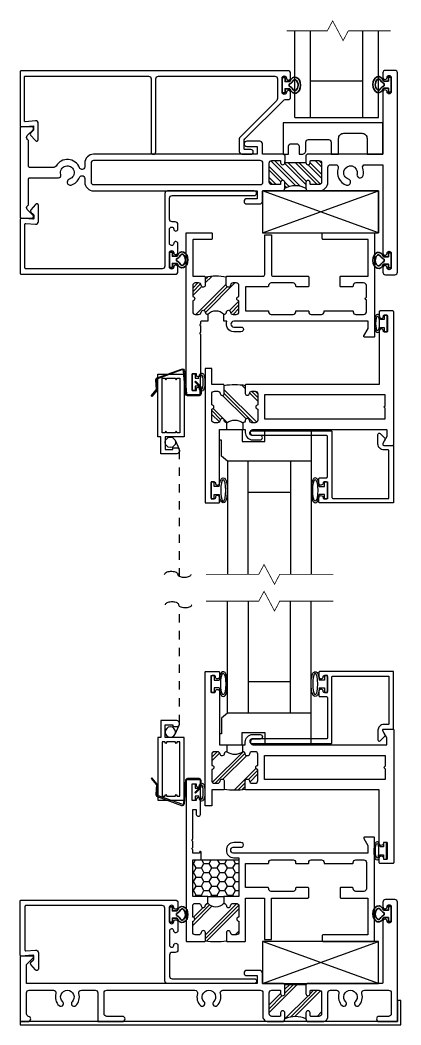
# Model space of a CAD drawing. Extents: x -138 to 168, y -127 to 72.
# Drawn here: x 1.56 to 6.1, y 9.76 to 21.75 of the extents above; entities that cross this region are included whole.
import ezdxf

# ---------------------------------------------------------------- set-up
doc = ezdxf.new("R2010")
doc.units = 0
doc.header["$MEASUREMENT"] = 0
doc.linetypes.add('HIDDEN', pattern=[0.375, 0.25, -0.125])
doc.layers.get('0').update_dxf_attribs({"linetype": 'CONTINUOUS'})
for name, color, linetype in [('DIM', 7, 'CONTINUOUS'), ('FRAME', 1, 'CONTINUOUS'), ('GEOMETRY', 1, 'CONTINUOUS'), ('GLASS', 7, 'CONTINUOUS'), ('GLAZING', 7, 'CONTINUOUS'), ('MISC', 7, 'CONTINUOUS'), ('SCREEN', 5, 'CONTINUOUS'), ('SCREEN_CLIP', 7, 'CONTINUOUS'), ('SETTING_BLOCK', 4, 'CONTINUOUS'), ('TEXT', 7, 'CONTINUOUS'), ('VENT', 5, 'CONTINUOUS')]:
    doc.layers.add(name, color=color, linetype=linetype)
doc.layers.add('PROFILE NUMBER', color=150, linetype='CONTINUOUS', lineweight=35)

# ---------------------------------------------------------------- blocks, each defined once
blk = doc.blocks.new('3806 MULLION')
h = blk.add_hatch()
h.set_pattern_fill('ANSI32', color=256, scale=0.25, style=0)
h.set_pattern_definition([(45, (-1.96831, -4.979215), (-0.0662913, 0.0662913), []), (45, (-1.92411, -4.979215), (-0.0662913, 0.0662913), [])])
h.paths.add_polyline_path([(-1.369, 0.094, -0.414214), (-1.394, 0.118), (-1.394, 0.134, 0.414214), (-1.404, 0.144), (-1.5, 0.144, 0.414214), (-1.531, 0.113), (-1.531, -0.113, 0.414214), (-1.5, -0.143), (-1.404, -0.143, 0.414214), (-1.394, -0.133), (-1.394, -0.118, -0.414214), (-1.369, -0.094, -0.414214), (-1.344, -0.118), (-1.093, -0.118, -0.414214), (-1.068, -0.094, -0.414214), (-1.043, -0.118), (-1.043, -0.133, 0.414214), (-1.033, -0.143), (-0.937, -0.143, 0.414214), (-0.906, -0.113), (-0.906, 0.113, 0.414214), (-0.937, 0.144), (-1.033, 0.144, 0.414214), (-1.043, 0.134), (-1.043, 0.118, -0.414214), (-1.068, 0.094, -0.414214), (-1.093, 0.118), (-1.093, 0.188, -0.275826), (-1.344, 0.188), (-1.344, 0.118, -0.414214)])
for p, q in [((-1.344, -0.118), (-1.093, -0.118)), ((-1.344, -0.203), (-1.344, -0.133))]:
    blk.add_line(p, q)
for points in [[(-1.093, -0.133), (-1.093, -0.118, -0.414214), (-1.068, -0.094, -0.414214), (-1.043, -0.118), (-1.043, -0.133, 0.414214), (-1.033, -0.143), (-0.937, -0.143, 0.414214), (-0.906, -0.113), (-0.906, 0.113, 0.414214), (-0.937, 0.144), (-1.033, 0.144, 0.414214), (-1.043, 0.134), (-1.043, 0.118, -0.414214), (-1.068, 0.094, -0.414214), (-1.093, 0.118), (-1.093, 0.188, -0.414214), (-1.062, 0.219), (-0.937, 0.219, -0.414214), (-0.831, 0.113), (-0.831, -0.062, 0.414214), (-0.8, -0.094), (-0.738, -0.094, 0.517938), (-0.709, -0.052, -0.42659), (-0.608, 0.149, -0.510157), (-0.56, 0.113), (-0.56, 0.112, -0.323599), (-0.586, 0.077, 2.284894), (-0.483, 0.018, -0.323599), (-0.466, 0.058), (-0.465, 0.058, -0.510157), (-0.41, 0.035, -0.142368), (-0.415, -0.052, 0.517938), (-0.386, -0.094), (-0.175, -0.094), (-0.175, 0.91), (-0.175, 0.961, -0.414214), (-0.15, 0.986, -0.399638), (-0.125, 0.962, 0.399638), (-0.1, 0.939), (-0.1, 0.939, 0.414214), (-0.075, 0.964), (-0.075, 1.134, 0.414214), (-0.1, 1.159), (-0.1, 1.159, 0.399638), (-0.125, 1.135, -0.399638), (-0.15, 1.111), (-0.15, 1.111, -0.414214), (-0.175, 1.136), (-0.175, 1.188, -0.414214), (-0.144, 1.219), (-0.031, 1.219, -0.414214), (0, 1.188), (0, 0), (0, -1.188, -0.414214), (-0.031, -1.219), (-0.144, -1.219, -0.414214), (-0.175, -1.188), (-0.175, -1.136, -0.414214), (-0.15, -1.111), (-0.15, -1.111, -0.399638), (-0.125, -1.135, 0.399638), (-0.1, -1.159), (-0.1, -1.159, 0.414214), (-0.075, -1.133), (-0.075, -0.964, 0.414214), (-0.1, -0.938), (-0.1, -0.938, 0.399638), (-0.125, -0.962, -0.399638), (-0.15, -0.986, -0.414214), (-0.175, -0.961), (-0.175, -0.909), (-0.175, -0.219), (-1.078, -0.219), (-1.093, -0.203)], [(-3.625, -0.143, -0.414214), (-3.656, -0.113), (-3.656, 0.113, -0.414214), (-3.625, 0.144), (-1.637, 0.144, -0.414214), (-1.606, 0.113), (-1.606, -0.113, -0.414214), (-1.637, -0.143)]]:
    blk.add_lwpolyline(points, format="xyb", close=True)
blk.add_lwpolyline([(-1.344, -0.203), (-1.359, -0.219), (-1.612, -0.219), (-1.612, -0.344, -0.414214), (-1.643, -0.374), (-1.799, -0.374, -0.414214), (-1.83, -0.344, -0.414214), (-1.799, -0.312), (-1.674, -0.312), (-1.674, -0.219), (-3.625, -0.219, -0.414214), (-3.731, -0.113), (-3.731, -0.068, 0.414214), (-3.762, -0.037), (-3.764, -0.037, 0.308174), (-3.793, -0.057, -0.627979), (-4.073, -0.078, 0.267949), (-4.1, -0.062), (-4.39, -0.062, 0.414214), (-4.4, -0.072), (-4.4, -0.37, -0.237131), (-4.413, -0.395, 0.457629), (-4.416, -0.441), (-4.346, -0.511, -0.668179), (-4.36, -0.546), (-4.49, -0.546, -0.414214), (-4.5, -0.535), (-4.5, 0), (-4.5, 0.536, -0.414214), (-4.49, 0.546), (-4.36, 0.546, -0.668179), (-4.346, 0.511), (-4.416, 0.441, 0.457629), (-4.413, 0.395, -0.237131), (-4.4, 0.37), (-4.4, 0.073, 0.414214), (-4.39, 0.063), (-4.045, 0.063, -0.500407), (-4.016, 0.023, 2.386509), (-3.914, 0.077, -0.326072), (-3.94, 0.113, -0.502305), (-3.892, 0.149, -0.227368), (-3.793, 0.057, 0.308174), (-3.764, 0.038), (-3.762, 0.038, 0.414214), (-3.731, 0.069), (-3.731, 0.113, -0.414214), (-3.625, 0.219), (-1.674, 0.219), (-1.674, 0.313), (-1.799, 0.313, -0.414214), (-1.83, 0.344, -0.414214), (-1.799, 0.375), (-1.643, 0.375, -0.414214), (-1.612, 0.344), (-1.612, 0.228, 0.414214), (-1.602, 0.219), (-1.375, 0.219, -0.414214), (-1.344, 0.188), (-1.344, 0.118, -0.414214), (-1.369, 0.094, -0.414214), (-1.394, 0.118), (-1.394, 0.134, 0.414214), (-1.404, 0.144), (-1.5, 0.144, 0.414214), (-1.531, 0.113), (-1.531, -0.113, 0.414214), (-1.5, -0.143), (-1.404, -0.143, 0.414214), (-1.394, -0.133), (-1.394, -0.118, -0.414214), (-1.369, -0.094, -0.414214), (-1.344, -0.118), (-1.344, -0.133)], format="xyb")
blk.add_arc((-1.219, 0.398), 0.245, 239.1595, 300.8405)
blk = doc.blocks.new('3801 1 INCH GLASS STOP')
blk.add_lwpolyline([(2.741, 0.327, -0.414214), (2.769, 0.299, -0.414214), (2.741, 0.271), (2.669, 0.271, 0.414214), (2.659, 0.261), (2.659, 0.167, 0.198912), (2.668, 0.145), (3.128, -0.315, 0.198912), (3.15, -0.324), (3.183, -0.324, -0.414214), (3.214, -0.355), (3.214, -0.408, -0.414214), (3.189, -0.433, -0.399638), (3.164, -0.41, 0.400364), (3.139, -0.386, 0.414214), (3.114, -0.411), (3.114, -0.581, 0.414214), (3.139, -0.606), (3.139, -0.606, 0.399638), (3.164, -0.582, -0.399638), (3.189, -0.558, -0.414214), (3.214, -0.583), (3.214, -0.637, -0.414214), (3.183, -0.668), (-0.001, -0.668, -0.414214), (-0.011, -0.658), (-0.011, -0.01, -0.440011), (0, 0), (0.149, -0.013), (0.149, 0.04), (0.115, 0.074, -0.395486), (0.114, 0.102), (0.17, 0.165, -0.691708), (0.205, 0.152), (0.205, -0.04, -0.440011), (0.171, -0.071), (0.05, -0.061, 0.440011), (0.039, -0.071), (0.039, -0.593, 0.414214), (0.049, -0.603), (1.52, -0.603, 0.414214), (1.551, -0.572), (1.551, 0.299, -0.414214), (1.579, 0.327, -0.414214), (1.607, 0.299), (1.607, -0.572, 0.414214), (1.638, -0.603), (3.027, -0.603, 0.414214), (3.058, -0.572), (3.058, -0.337, 0.198912), (3.049, -0.315), (2.612, 0.122, -0.198912), (2.603, 0.144), (2.603, 0.296, -0.414214), (2.634, 0.327)], format="xyb", close=True)
blk = doc.blocks.new('*U93')
at = {"layer": 'GEOMETRY'}
blk.add_lwpolyline([(1.607, 19.51), (1.563, 19.51), (1.563, 19.458), (1.528, 19.458), (1.528, 19.658), (1.563, 19.658), (1.563, 19.605), (1.607, 19.605)], dxfattribs=at)
at = {"layer": 'GEOMETRY', "extrusion": (0, 0, -1)}
blk.add_ellipse((1.642, 19.558), major_axis=(0, 0.0875), ratio=0.216465, dxfattribs=at)
at = {"layer": 'GEOMETRY'}
blk.add_open_spline([(1.607, 19.605), (1.609, 19.62), (1.612, 19.632), (1.618, 19.649), (1.621, 19.656), (1.634, 19.663), (1.638, 19.664), (1.642, 19.664), (1.652, 19.664), (1.659, 19.658), (1.666, 19.649), (1.668, 19.644), (1.675, 19.624), (1.678, 19.606), (1.682, 19.545), (1.679, 19.499), (1.666, 19.466), (1.663, 19.46), (1.647, 19.45), (1.635, 19.451), (1.622, 19.46), (1.62, 19.465), (1.612, 19.479), (1.61, 19.491), (1.607, 19.507), (1.607, 19.509), (1.607, 19.51)], degree=3, knots=[5.253202, 5.253202, 5.253202, 5.253202, 5.797173, 5.797173, 6.160155, 6.160155, 6.283185, 6.283185, 6.283185, 6.559914, 6.559914, 6.836642, 6.836642, 7.54361, 7.54361, 8.941834, 8.941834, 9.296554, 9.296554, 9.572552, 9.572552, 9.848549, 9.848549, 10.398843, 10.398843, 10.454782, 10.454782, 10.454782, 10.454782], dxfattribs=at)
blk = doc.blocks.new('05P86-BLOCK-IG')
h = blk.add_hatch()
h.set_pattern_fill('PLAST', angle=45, style=0)
h.paths.add_polyline_path([(0.544, 1.12, -1), (0.544, 1.17), (0.544, 1.302, 0.414214), (0.512, 1.333), (0.474, 1.333, 0.38311), (0.443, 1.305, -0.947716), (0.393, 1.308), (0.393, 1.403, 0.081165), (0.143, 1.403), (0.143, 1.308, -0.947716), (0.094, 1.305, 0.38311), (0.063, 1.333), (0.024, 1.333, 0.414214), (-0.007, 1.302), (-0.007, 1.17, -1), (-0.007, 1.12), (-0.007, 0.988, 0.414214), (0.024, 0.957), (0.063, 0.957, 0.38311), (0.094, 0.985, -0.898027), (0.143, 0.985, 0.38311), (0.174, 0.957, -0.436275), (0.363, 0.957, 0.38311), (0.394, 0.985, -0.898027), (0.443, 0.985, 0.38311), (0.474, 0.957), (0.512, 0.957, 0.414214), (0.544, 0.988)])
for points in [[(0.003, 1.852, 0.414214), (-0.007, 1.842), (-0.007, 1.423, 0.414214), (0.003, 1.413), (0.134, 1.413, -0.414214), (0.143, 1.403), (0.143, 1.308, -0.947716), (0.094, 1.305, 0.38311), (0.063, 1.333), (0.024, 1.333, 0.414214), (-0.007, 1.302), (-0.007, 1.17, -1), (-0.007, 1.12), (-0.007, 0.988, 0.414214), (0.024, 0.957), (0.063, 0.957, 0.38311), (0.094, 0.985, -0.898027), (0.143, 0.985, 0.38311), (0.174, 0.957), (0.174, 0.877), (0.097, 0.877, 0.414214), (0.086, 0.867), (0.086, 0.847, -0.331679), (0.084, 0.843, 0.745356), (0.084, 0.824, -0.331679), (0.086, 0.82), (0.086, 0.747, -0.331679), (0.084, 0.743, 0.745356), (0.084, 0.724, -0.331679), (0.086, 0.72), (0.086, 0.244, -1.19356), (0.037, 0.244), (0.037, 0.25), (-0.014, 0.25), (-0.014, 0.05), (0.037, 0.05), (0.037, 0.074, -0.596863), (0.086, 0.074), (0.086, 0.01, -0.414214), (0.076, 0), (-0.076, 0, -0.414214), (-0.087, 0.01), (-0.087, 1.922, -0.414214), (-0.076, 1.932), (0.215, 1.932, -0.414214), (0.226, 1.922), (0.226, 1.862, -0.414214), (0.215, 1.852)], [(1.377, 1.298, -0.414214), (1.367, 1.288), (1.23, 1.288, -0.414214), (1.221, 1.298), (1.221, 1.302, 0.414214), (1.19, 1.333), (0.93, 1.333, 0.414214), (0.898, 1.302), (0.898, 1.298, -0.414214), (0.889, 1.288), (0.623, 1.288), (0.623, 1.002), (0.889, 1.002, -0.414214), (0.898, 0.992), (0.898, 0.988, 0.414214), (0.93, 0.957), (1.19, 0.957, 0.414214), (1.221, 0.988), (1.221, 0.992, -0.414214), (1.23, 1.002), (1.367, 1.002, -0.414214), (1.377, 0.992), (1.377, 0.988, 0.414214), (1.407, 0.957), (1.529, 0.957, 0.414214), (1.56, 0.988), (1.56, 0.992, -0.414214), (1.569, 1.002), (1.897, 1.002, -0.414214), (1.907, 0.992), (1.907, 0.988, 0.414214), (1.938, 0.957), (2.032, 0.957, 0.414214), (2.064, 0.988), (2.064, 1.132, -1), (2.064, 1.162), (2.064, 1.302, 0.414214), (2.032, 1.333), (1.938, 1.333, 0.414214), (1.907, 1.302), (1.907, 1.298, -0.414214), (1.897, 1.288), (1.76, 1.288, -0.414214), (1.75, 1.298), (1.75, 1.403, -0.414214), (1.76, 1.413), (2.084, 1.413), (2.084, 1.852), (1.549, 1.852, -0.414214), (1.539, 1.862), (1.539, 1.922, -0.414214), (1.549, 1.932), (2.154, 1.932, -0.414214), (2.163, 1.922), (2.163, 0.697, -0.414214), (2.154, 0.687), (2.042, 0.687, -0.57735), (2.034, 0.702), (2.084, 0.788), (2.084, 0.877), (0.483, 0.877, 1), (0.483, 0.806), (0.567, 0.806, -1.178959), (0.567, 0.752), (0.483, 0.752, -0.536675), (0.401, 0.877), (0.363, 0.877), (0.363, 0.957, 0.38311), (0.394, 0.985, -0.898027), (0.443, 0.985, 0.38311), (0.474, 0.957), (0.512, 0.957, 0.414214), (0.544, 0.988), (0.544, 1.12, -1), (0.544, 1.17), (0.544, 1.302, 0.414214), (0.512, 1.333), (0.474, 1.333, 0.38311), (0.443, 1.305, -0.947716), (0.393, 1.308), (0.393, 1.403, -0.414214), (0.404, 1.413), (0.832, 1.413, 0.414214), (0.852, 1.433), (0.852, 1.909), (0.932, 1.909), (0.932, 1.433, 0.414214), (0.952, 1.413), (1.367, 1.413, -0.414214), (1.377, 1.403)]]:
    blk.add_lwpolyline(points, format="xyb", close=True)
at = {"color": 7}
for centre, radius, start, end in [((0.269, 0.638), 0.775, 80.7195, 99.2805), ((0.269, 0.869), 0.129, 42.8591, 137.1409)]:
    blk.add_arc(centre, radius, start, end, dxfattribs=at)
blk = doc.blocks.new('05P72-BLOCK-IG')
h = blk.add_hatch()
h.set_pattern_fill('HONEY', scale=0.5, style=0)
h.paths.add_polyline_path([(0.544, -0.957), (0.083, -0.957), (-0.007, -0.957), (-0.007, -1.396), (0.174, -1.396), (0.363, -1.396), (0.544, -1.396)])
h = blk.add_hatch()
h.set_pattern_fill('PLAST', angle=225, style=0)
h.paths.add_polyline_path([(0.544, -1.689, -1), (0.544, -1.639), (0.544, -1.507, 0.414214), (0.513, -1.476), (0.474, -1.476, 0.38311), (0.443, -1.504, -0.898027), (0.394, -1.504, 0.38311), (0.363, -1.476, -0.436275), (0.174, -1.476, 0.38311), (0.143, -1.504, -0.898027), (0.094, -1.504, 0.38311), (0.063, -1.476), (0.024, -1.476, 0.414214), (-0.007, -1.507), (-0.007, -1.639, -1), (-0.007, -1.689), (-0.007, -1.821, 0.414214), (0.024, -1.852), (0.063, -1.852, 0.38311), (0.094, -1.824, -0.947716), (0.144, -1.827), (0.144, -1.922, 0.08), (0.394, -1.922), (0.394, -1.827, -0.947716), (0.443, -1.824, 0.38311), (0.474, -1.852), (0.513, -1.852, 0.414214), (0.544, -1.821)])
at = {"color": 7}
for p, q in [((0.083, -0.957), (0.544, -0.957)), ((0.174, -1.396), (0.363, -1.396))]:
    blk.add_line(p, q, dxfattribs=at)
for points in [[(0.144, -1.827, 0.947716), (0.094, -1.824, -0.38311), (0.063, -1.852), (0.024, -1.852, -0.414214), (-0.007, -1.821), (-0.007, -1.689, 1), (-0.007, -1.639), (-0.007, -1.507, -0.414214), (0.024, -1.476), (0.063, -1.476, -0.38311), (0.094, -1.504, 0.898027), (0.143, -1.504, -0.38311), (0.174, -1.476), (0.174, -1.396), (-0.007, -1.396), (-0.007, -0.957), (0.083, -0.957, 0.414214), (0.093, -0.947), (0.093, -0.867, 0.414214), (0.083, -0.857), (0.083, -0.857, 0.414214), (0.074, -0.867), (0.074, -0.877), (-0.007, -0.877), (-0.007, -0.838, 0.317837), (-0.01, -0.833, -0.707107), (-0.01, -0.814, 0.317837), (-0.007, -0.81), (-0.007, -0.738, 0.317837), (-0.01, -0.733, -0.707107), (-0.01, -0.714, 0.317837), (-0.007, -0.71), (-0.007, -0.357), (0.036, -0.357), (0.036, -0.416, 0.850302), (0.086, -0.416), (0.086, -0.244, 1.19356), (0.036, -0.244), (0.036, -0.25), (-0.013, -0.25), (-0.013, -0.05), (0.036, -0.05), (0.036, -0.074, 0.596863), (0.086, -0.074), (0.086, -0.01, 0.414214), (0.077, 0), (-0.077, 0, 0.414214), (-0.087, -0.01), (-0.087, -1.922, 0.414214), (-0.077, -1.932), (0.134, -1.932, 0.414214), (0.144, -1.922)], [(1.377, -0.992), (1.377, -0.988, -0.414214), (1.407, -0.957), (1.528, -0.957, -0.414214), (1.559, -0.988), (1.559, -0.992, 0.414214), (1.569, -1.002), (1.897, -1.002, 0.414214), (1.907, -0.992), (1.907, -0.988, -0.414214), (1.937, -0.957), (2.033, -0.957, -0.414214), (2.064, -0.988), (2.064, -1.302, -0.414214), (2.033, -1.333), (1.937, -1.333, -0.414214), (1.907, -1.302), (1.907, -1.298, 0.414214), (1.897, -1.288), (1.76, -1.288, 0.414214), (1.75, -1.298), (1.75, -1.403, 0.414214), (1.76, -1.413), (2.083, -1.413), (2.083, -1.852), (1.548, -1.852, 0.414214), (1.538, -1.862), (1.538, -1.922, 0.414214), (1.548, -1.932), (2.154, -1.932, 0.414214), (2.163, -1.922), (2.163, -0.697, 0.414214), (2.154, -0.687), (2.042, -0.687, 0.57735), (2.034, -0.702), (2.083, -0.788), (2.083, -0.877), (0.476, -0.877, -0.806722), (0.476, -0.806), (0.567, -0.806, 1.178959), (0.567, -0.752), (0.484, -0.752, 1), (0.484, -0.932), (0.544, -0.932), (0.544, -1.396), (0.363, -1.396), (0.363, -1.476, -0.38311), (0.394, -1.504, 0.898027), (0.443, -1.504, -0.38311), (0.474, -1.476), (0.513, -1.476, -0.414214), (0.544, -1.507), (0.544, -1.639, 1), (0.544, -1.689), (0.544, -1.821, -0.414214), (0.513, -1.852), (0.474, -1.852, -0.38311), (0.443, -1.824, 0.947716), (0.394, -1.827), (0.394, -1.922, 0.414214), (0.404, -1.932), (0.614, -1.932, 0.414214), (0.624, -1.922), (0.624, -1.413), (0.851, -1.413), (0.851, -1.909), (0.931, -1.909), (0.931, -1.413), (1.367, -1.413, 0.414214), (1.377, -1.403), (1.377, -1.298, 0.414214), (1.367, -1.288), (1.23, -1.288, 0.414214), (1.22, -1.298), (1.22, -1.302, -0.414214), (1.19, -1.333), (0.929, -1.333, -0.414214), (0.899, -1.302), (0.899, -1.298, 0.414214), (0.889, -1.288), (0.624, -1.288), (0.624, -1.002), (0.889, -1.002, 0.414214), (0.899, -0.992), (0.899, -0.988, -0.414214), (0.929, -0.957), (1.19, -0.957, -0.414214), (1.22, -0.988), (1.22, -0.992, 0.414214), (1.23, -1.002), (1.367, -1.002, 0.414214)]]:
    blk.add_lwpolyline(points, format="xyb", close=True)
for centre, radius, start, end in [((0.269, -1.388), 0.129, 222.8591, 317.1409), ((0.269, -1.146), 0.786, 260.8522, 279.1478)]:
    blk.add_arc(centre, radius, start, end, dxfattribs=at)
blk = doc.blocks.new('05P11-Z-BAR')
h = blk.add_hatch()
h.set_pattern_fill('PLAST', angle=45, style=0)
h.set_pattern_definition([(45, (-0.3846, -1e-07), (-0.176777, 0.176777), []), (45, (-0.4067, 0.0221), (-0.176777, 0.176777), []), (45, (-0.4288, 0.0442), (-0.176777, 0.176777), [])])
h.paths.add_polyline_path([(0.006, 1.12, -0.414214), (-0.018, 1.145, -0.414214), (0.006, 1.17), (0.006, 1.302, 0.414214), (-0.025, 1.333), (-0.063, 1.333, 0.38311), (-0.094, 1.305, -0.947716), (-0.143, 1.308), (-0.143, 1.403, 0.087329), (-0.394, 1.403), (-0.394, 1.308, -1), (-0.443, 1.308, 0.352985), (-0.473, 1.333), (-0.512, 1.333, 0.414214), (-0.544, 1.302), (-0.544, 1.17, -0.414214), (-0.518, 1.145, -0.414214), (-0.544, 1.12), (-0.544, 0.988, 0.414214), (-0.512, 0.957), (-0.474, 0.957, 0.38311), (-0.443, 0.985, -0.898027), (-0.394, 0.985, 0.38311), (-0.363, 0.957, -0.325577), (-0.174, 0.957, 0.363634), (-0.143, 0.982, -0.947716), (-0.094, 0.985, 0.38311), (-0.063, 0.957), (-0.025, 0.957, 0.414214), (0.006, 0.988)])
blk.add_line((-0.087, 0.877), (-0.087, 0.877))
for points in [[(-2.164, 2.28, -0.414214), (-2.154, 2.29), (-2.001, 2.29, -0.414214), (-1.991, 2.28), (-1.991, 2.226, -1), (-2.041, 2.226), (-2.041, 2.23, 0.414214), (-2.051, 2.24), (-2.081, 2.24, 0.414214), (-2.091, 2.23), (-2.091, 2.05, 0.414214), (-2.081, 2.04), (-2.051, 2.04, 0.414214), (-2.041, 2.05), (-2.041, 2.051, -1), (-1.991, 2.051), (-1.991, 1.413), (-0.403, 1.413, -0.414214), (-0.394, 1.403), (-0.394, 1.306, -0.888834), (-0.443, 1.306, 0.377258), (-0.474, 1.333), (-0.512, 1.333, 0.414214), (-0.544, 1.302), (-0.544, 1.17, -1), (-0.544, 1.12), (-0.544, 0.988, 0.414214), (-0.512, 0.957), (-0.474, 0.957, 0.383109), (-0.443, 0.985, -0.898027), (-0.394, 0.985, 0.38311), (-0.363, 0.957), (-0.363, 0.877), (-0.394, 0.877), (-0.394, 0.842, -0.414214), (-0.483, 0.752), (-0.571, 0.752, -1), (-0.571, 0.806), (-0.486, 0.806, 0.859155), (-0.486, 0.877), (-2.074, 0.877, 0.414214), (-2.084, 0.867), (-2.084, 0.797, 0.131652), (-2.082, 0.792), (-2.035, 0.709, -0.577353), (-2.048, 0.687), (-2.154, 0.687, -0.414214), (-2.164, 0.697), (-2.164, 2.28)], [(-0.025, 0.957, 0.414214), (0.006, 0.988), (0.006, 1.12, -1), (0.006, 1.17), (0.006, 1.302, 0.414214), (-0.025, 1.333), (-0.063, 1.333, 0.38311), (-0.094, 1.305, -0.947716), (-0.143, 1.308), (-0.143, 1.403, -0.414214), (-0.133, 1.413), (0.006, 1.413), (0.006, 1.603), (0.086, 1.603), (0.086, 0.01, -0.414214), (0.077, 0), (-0.077, 0, -0.414214), (-0.087, 0.01), (-0.087, 0.064, -1), (-0.037, 0.064), (-0.037, 0.06, 0.414214), (-0.027, 0.05), (0.003, 0.05, 0.414214), (0.014, 0.06), (0.014, 0.24, 0.414214), (0.003, 0.25), (-0.027, 0.25, 0.414214), (-0.037, 0.24), (-0.037, 0.239, -1), (-0.087, 0.239), (-0.087, 0.877), (-0.174, 0.877), (-0.174, 0.957, 0.363634), (-0.143, 0.982, -0.947716), (-0.094, 0.985, 0.38311), (-0.063, 0.957), (-0.025, 0.957)]]:
    blk.add_lwpolyline(points, format="xyb")
blk.add_lwpolyline([(-2.063, 1.16), (-2.063, 1.288), (-0.623, 1.288), (-0.623, 1.002), (-2.063, 1.002), (-2.063, 1.129), (-2.048, 1.145)], close=True)
at = {"color": 7}
for centre, radius, start, end in [((-0.269, 0.638), 0.775, 80.7195, 99.2805), ((-0.269, 0.828), 0.16, 53.9319, 126.0681)]:
    blk.add_arc(centre, radius, start, end, dxfattribs=at)
blk = doc.blocks.new('*U92')
at = {"layer": 'GEOMETRY'}
blk.add_lwpolyline([(1.45, 19.51), (1.493, 19.51), (1.493, 19.458), (1.528, 19.458), (1.528, 19.658), (1.493, 19.658), (1.493, 19.605), (1.45, 19.605)], dxfattribs=at)
blk.add_ellipse((1.415, 19.558), major_axis=(0, 0.0875), ratio=0.216465, dxfattribs=at)
blk.add_open_spline([(1.45, 19.605), (1.448, 19.62), (1.445, 19.632), (1.438, 19.649), (1.436, 19.656), (1.423, 19.663), (1.419, 19.664), (1.415, 19.664), (1.405, 19.664), (1.398, 19.658), (1.391, 19.649), (1.389, 19.644), (1.382, 19.624), (1.379, 19.606), (1.375, 19.545), (1.377, 19.499), (1.391, 19.466), (1.393, 19.46), (1.409, 19.45), (1.422, 19.451), (1.435, 19.46), (1.437, 19.465), (1.444, 19.479), (1.447, 19.491), (1.449, 19.507), (1.45, 19.509), (1.45, 19.51)], degree=3, knots=[5.253202, 5.253202, 5.253202, 5.253202, 5.797173, 5.797173, 6.160155, 6.160155, 6.283185, 6.283185, 6.283185, 6.559914, 6.559914, 6.836642, 6.836642, 7.54361, 7.54361, 8.941834, 8.941834, 9.296554, 9.296554, 9.572552, 9.572552, 9.848549, 9.848549, 10.398843, 10.398843, 10.454782, 10.454782, 10.454782, 10.454782], dxfattribs=at)
blk = doc.blocks.new('05P09-1in_GLASS_STOP')
for p, q in [((-1.338, 0.25), (-1.373, 0.25)), ((-1.373, 0.25), (-1.373, 0.05)), ((-1.338, 0.197), (-1.338, 0.25)), ((-0.022, 0.197), (-0.022, 0.25)), ((-0.022, 0.25), (0.013, 0.25)), ((0.013, 0.25), (0.013, 0.05)), ((-1.276, 0.197), (-1.338, 0.197)), ((-0.084, 0.197), (-0.022, 0.197)), ((-1.373, 0.05), (-1.338, 0.05)), ((-1.338, 0.05), (-1.338, 0.102)), ((-1.338, 0.102), (-1.276, 0.102)), ((-0.022, 0.102), (-0.084, 0.102)), ((-0.022, 0.05), (-0.022, 0.102)), ((0.013, 0.05), (-0.022, 0.05))]:
    blk.add_line(p, q)
blk.add_lwpolyline([(-2.035, 0.709, -0.57735), (-2.047, 0.687), (-2.153, 0.687, 0.414214), (-2.163, 0.677), (-2.163, 0), (-1.283, 0, 0.414214), (-1.273, 0.01), (-1.273, 0.062, 0.414214), (-1.298, 0.087, 0.435311), (-1.323, 0.061, -0.435311), (-1.333, 0.05), (-1.363, 0.05, -0.414214), (-1.373, 0.06), (-1.373, 0.24, -0.414214), (-1.363, 0.25), (-1.333, 0.25, -0.435311), (-1.323, 0.239, 0.435311), (-1.298, 0.212, 0.414214), (-1.273, 0.237), (-1.273, 0.29, 0.414214), (-1.283, 0.3), (-1.363, 0.3, -0.414214), (-1.373, 0.31), (-1.373, 0.795, -0.414214), (-1.363, 0.805), (-0.474, 0.805, 0.414214), (-0.447, 0.832), (-0.447, 0.833, 0.414214), (-0.474, 0.86), (-1.418, 0.86, 0.414214), (-1.428, 0.85), (-1.428, 0.065, -0.414214), (-1.438, 0.055), (-2.108, 0.055), (-2.108, 0.622, -0.414214), (-2.098, 0.632), (-2.047, 0.632, 0.414214), (-1.977, 0.702), (-1.977, 0.817, 0.668179), (-2.003, 0.828), (-2.058, 0.773, 0.339454), (-2.06, 0.755)], format="xyb", close=True)
at = {"extrusion": (0, 0, -1)}
blk.add_ellipse((-1.229, 0.15), major_axis=(0, 0.129), ratio=0.232303, dxfattribs=at)
blk.add_ellipse((-0.131, 0.15), major_axis=(0, 0.129), ratio=0.232303)
for points in [[(-1.276, 0.197), (-1.274, 0.219), (-1.271, 0.239), (-1.262, 0.269), (-1.258, 0.28), (-1.245, 0.294), (-1.237, 0.298), (-1.229, 0.298), (-1.218, 0.298), (-1.21, 0.292), (-1.201, 0.279), (-1.197, 0.272), (-1.187, 0.244), (-1.183, 0.215), (-1.178, 0.136), (-1.182, 0.085), (-1.194, 0.034), (-1.198, 0.022), (-1.214, 0.005), (-1.228, 0), (-1.249, 0.008), (-1.254, 0.016), (-1.262, 0.032), (-1.265, 0.041), (-1.272, 0.067), (-1.274, 0.084), (-1.276, 0.102)], [(-0.084, 0.197), (-0.086, 0.219), (-0.089, 0.239), (-0.098, 0.269), (-0.102, 0.28), (-0.115, 0.294), (-0.123, 0.298), (-0.131, 0.298), (-0.142, 0.298), (-0.15, 0.292), (-0.159, 0.279), (-0.163, 0.272), (-0.173, 0.244), (-0.177, 0.215), (-0.182, 0.136), (-0.178, 0.085), (-0.166, 0.034), (-0.162, 0.022), (-0.146, 0.005), (-0.132, 0), (-0.111, 0.008), (-0.106, 0.016), (-0.098, 0.032), (-0.095, 0.041), (-0.088, 0.067), (-0.086, 0.084), (-0.084, 0.102)]]:
    blk.add_open_spline(points, degree=3, knots=[5.075676, 5.075676, 5.075676, 5.075676, 5.596595, 5.596595, 6.055763, 6.055763, 6.283185, 6.283185, 6.283185, 6.572914, 6.572914, 6.862642, 6.862642, 7.608886, 7.608886, 8.676451, 8.676451, 9.18434, 9.18434, 9.518242, 9.518242, 9.852144, 9.852144, 10.186046, 10.186046, 10.631436, 10.631436, 10.631436, 10.631436])
blk = doc.blocks.new('114-FLAT_SCREEN')
blk.add_line((0.142, 0.603), (0.142, 0.602))
at = {"linetype": 'HIDDEN'}
blk.add_line((0.194, 0.481), (0.144, 0.59), dxfattribs=at)
blk.add_lwpolyline([(0.399, 0.442), (0.399, -0.307), (0.087, -0.307), (0.087, 0.442), (0.312, 0.442), (0.312, 0.593), (0.222, 0.593), (0.222, 0.572), (0.172, 0.572, -0.414214), (0.142, 0.602), (0.142, 0.613, -0.414214), (0.172, 0.643), (0.362, 0.643), (0.362, 0.442)], format="xyb", close=True)
blk.add_lwpolyline([(0.292, -0.257), (0.193, -0.257), (0.182, -0.237), (0.17, -0.257), (0.136, -0.257), (0.136, 0.392), (0.17, 0.392), (0.182, 0.372), (0.193, 0.392), (0.292, 0.392), (0.303, 0.372), (0.315, 0.392), (0.348, 0.392), (0.348, -0.257), (0.315, -0.257), (0.303, -0.237)], close=True)
blk.add_circle((0.25, 0.507), 0.0618)
blk = doc.blocks.new('*U181')
at = {"layer": 'PROFILE NUMBER', "color": 5}
for p, q in [((-0.016, 0.092), (-0.013, 0.083)), ((-0.013, 0.083), (0.013, 0.083)), ((0.013, 0.083), (0.016, 0.092))]:
    blk.add_line(p, q, dxfattribs=at)
blk.add_lwpolyline([(-0.043, 0.091), (-0.043, 0.034), (-0.09, 0.034), (-0.09, 0), (0.09, 0), (0.09, 0.034), (0.043, 0.034), (0.043, 0.091)], dxfattribs=at)
for centre, start, end in [((-0.073, 0.071), 19.8289, 61.175), ((0.073, 0.071), 118.7633, 160.1945)]:
    blk.add_arc(centre, 0.06, start, end, dxfattribs=at)
blk.add_ellipse((0, 0.152), major_axis=(-0.0958, 0), ratio=0.712114, start_param=2.033109, end_param=7.391692, dxfattribs=at)
blk.add_open_spline([(0.044, 0.124), (0.053, 0.129), (0.059, 0.135), (0.069, 0.15), (0.068, 0.157), (0.049, 0.179), (0.027, 0.189), (-0.021, 0.191), (-0.045, 0.181), (-0.067, 0.16), (-0.068, 0.152), (-0.061, 0.137), (-0.054, 0.129), (-0.044, 0.124)], degree=3, knots=[2.2211, 2.2211, 2.2211, 2.2211, 2.727733, 2.727733, 3.7005, 3.7005, 4.673268, 4.673268, 5.646035, 5.646035, 6.618803, 6.618803, 7.203997, 7.203997, 7.203997, 7.203997], dxfattribs=at)
blk = doc.blocks.new('3809 BLOCK FRAME')
h = blk.add_hatch()
h.set_pattern_fill('PLAST', color=256, angle=45, style=0)
h.set_pattern_definition([(45, (-4.25098, -6.643), (-0.176777, 0.176777), []), (45, (-4.27308, -6.6209), (-0.176777, 0.176777), []), (45, (-4.29517, -6.5988), (-0.176777, 0.176777), [])])
edge = h.paths.add_edge_path()
edge.add_arc((-0.937, 0.093), 0.031, 270, 360, ccw=False)
edge.add_line((-0.937, 0.062), (-1.033, 0.062))
edge.add_arc((-1.033, 0.072), 0.01, 180, 270, ccw=False)
edge.add_line((-1.043, 0.072), (-1.043, 0.103))
edge.add_arc((-1.068, 0.103), 0.025, 360, 450)
edge.add_arc((-1.068, 0.103), 0.025, 90, 180)
edge.add_line((-1.093, 0.103), (-1.093, 0.031))
edge.add_arc((-1.218, -0.221), 0.281, 63.5092, 116.4908)
edge.add_line((-1.344, 0.031), (-1.344, 0.103))
edge.add_arc((-1.369, 0.103), 0.025, 0, 90)
edge.add_arc((-1.369, 0.103), 0.025, 90, 180)
edge.add_line((-1.394, 0.103), (-1.394, 0.072))
edge.add_arc((-1.404, 0.072), 0.01, 270, 360, ccw=False)
edge.add_line((-1.404, 0.062), (-1.5, 0.062))
edge.add_arc((-1.5, 0.093), 0.031, 180, 270, ccw=False)
edge.add_line((-1.531, 0.093), (-1.531, 0.343))
edge.add_arc((-1.5, 0.343), 0.031, 90, 180, ccw=False)
edge.add_line((-1.5, 0.374), (-1.404, 0.374))
edge.add_arc((-1.404, 0.364), 0.01, 0, 90, ccw=False)
edge.add_line((-1.394, 0.364), (-1.394, 0.333))
edge.add_arc((-1.369, 0.333), 0.025, 180, 270)
edge.add_arc((-1.369, 0.333), 0.025, 270, 360)
edge.add_line((-1.344, 0.333), (-1.344, 0.439))
edge.add_line((-1.344, 0.439), (-1.093, 0.439))
edge.add_line((-1.093, 0.439), (-1.093, 0.333))
edge.add_arc((-1.068, 0.333), 0.025, 180, 270)
edge.add_arc((-1.068, 0.333), 0.025, 270, 360)
edge.add_line((-1.043, 0.333), (-1.043, 0.364))
edge.add_arc((-1.033, 0.364), 0.01, 90, 180, ccw=False)
edge.add_line((-1.033, 0.374), (-0.937, 0.374))
edge.add_arc((-0.937, 0.343), 0.031, 0, 90, ccw=False)
edge.add_line((-0.906, 0.343), (-0.906, 0.093))
blk.add_line((-1.093, 0.439), (-1.344, 0.439))
for points in [[(-1.093, 0.439), (-1.093, 0.333, 0.414214), (-1.068, 0.308, 0.414214), (-1.043, 0.333), (-1.043, 0.364, -0.414214), (-1.033, 0.374), (-0.937, 0.374, -0.414214), (-0.906, 0.343), (-0.906, 0.093, -0.414214), (-0.937, 0.062), (-1.033, 0.062, -0.414214), (-1.043, 0.072), (-1.043, 0.103, 0.414214), (-1.068, 0.128), (-1.068, 0.128, 0.414214), (-1.093, 0.103), (-1.093, 0.031, 0.414214), (-1.062, 0), (-0.893, 0, 0.414214), (-0.831, 0.062), (-0.831, 0.343, -0.414214), (-0.8, 0.374), (-0.729, 0.374, -0.5024), (-0.699, 0.334, 0.280293), (-0.661, 0.19, 0.498955), (-0.613, 0.198), (-0.613, 0.198, 0.334263), (-0.618, 0.235, -2.470836), (-0.506, 0.235, 0.334263), (-0.511, 0.198, 0.498955), (-0.463, 0.19, 0.280293), (-0.425, 0.334, -0.5024), (-0.395, 0.374), (-0.106, 0.374, -0.414214), (-0.075, 0.343), (-0.075, 0.093, -0.414214), (-0.106, 0.062), (-0.219, 0.062, 0.414214), (-0.25, 0.031, 0.414214), (-0.219, 0), (0, 0), (0, 1.423, 0.414214), (-0.031, 1.454), (-0.144, 1.454, 0.414214), (-0.175, 1.423), (-0.175, 1.371, 0.414214), (-0.15, 1.346), (-0.15, 1.346, 0.399638), (-0.125, 1.37, -0.399638), (-0.1, 1.394), (-0.1, 1.394, -0.414214), (-0.075, 1.369), (-0.075, 1.199, -0.414214), (-0.1, 1.174), (-0.1, 1.174, -0.399638), (-0.125, 1.198, 0.399638), (-0.15, 1.221, 0.414214), (-0.175, 1.196), (-0.175, 0.464, -0.414214), (-0.185, 0.454), (-1.078, 0.454), (-1.093, 0.439)], [(-1.344, 0.439), (-1.344, 0.439), (-1.359, 0.454), (-1.612, 0.454), (-1.612, 0.579, 0.414214), (-1.643, 0.61), (-1.799, 0.61, 0.414214), (-1.83, 0.579, 0.414214), (-1.799, 0.548), (-1.674, 0.548), (-1.674, 0.454), (-4.425, 0.454), (-4.425, 0.678, -0.198912), (-4.422, 0.685), (-4.343, 0.764, 0.668179), (-4.35, 0.781), (-4.49, 0.781, 0.414214), (-4.5, 0.771), (-4.5, 0.01, 0.414214), (-4.49, 0), (-4.406, 0, 0.414214), (-4.375, 0.031, 0.358249), (-4.4, 0.061, -0.358249), (-4.425, 0.092), (-4.425, 0.343, -0.414214), (-4.394, 0.374), (-4.105, 0.374, -0.5024), (-4.075, 0.334, 0.280293), (-4.037, 0.19, 0.498955), (-3.989, 0.198, 0.334263), (-3.994, 0.235, -2.470836), (-3.882, 0.235, 0.334263), (-3.887, 0.198, 0.498955), (-3.839, 0.19, 0.280293), (-3.801, 0.334, -0.5024), (-3.771, 0.374), (-3.606, 0.374, -0.414214), (-3.575, 0.343), (-3.575, 0), (-3.281, 0, 0.414214), (-3.25, 0.031, 0.414214), (-3.281, 0.062), (-3.469, 0.062, -0.414214), (-3.5, 0.093), (-3.5, 0.343, -0.414214), (-3.469, 0.374), (-2.417, 0.374, -0.5024), (-2.387, 0.334, 0.280293), (-2.349, 0.19, 0.498955), (-2.301, 0.198, 0.334263), (-2.306, 0.235, -2.470836), (-2.194, 0.235, 0.334263), (-2.199, 0.198, 0.498955), (-2.151, 0.19, 0.280293), (-2.113, 0.334, -0.5024), (-2.083, 0.374), (-1.637, 0.374, -0.414214), (-1.606, 0.343), (-1.606, 0.062, 0.414214), (-1.544, 0), (-1.375, 0, 0.414214), (-1.344, 0.031), (-1.344, 0.103, 0.414214), (-1.369, 0.128, 0.414214), (-1.394, 0.103), (-1.394, 0.072, -0.414214), (-1.404, 0.062), (-1.5, 0.062, -0.414214), (-1.531, 0.093), (-1.531, 0.343, -0.414214), (-1.5, 0.374), (-1.404, 0.374, -0.414214), (-1.394, 0.364), (-1.394, 0.333, 0.414214), (-1.369, 0.308, 0.414214), (-1.344, 0.333), (-1.344, 0.439)]]:
    blk.add_lwpolyline(points, format="xyb")
blk.add_arc((-1.218, -0.221), 0.281, 63.5092, 116.4908)
blk = doc.blocks.new('3810_2p25in_Insert_Glass_Stop')
blk.add_lwpolyline([(1.82, 0.582, 0.975), (1.77, 0.581), (1.77, 0.411, 0.975), (1.82, 0.41, -0.975), (1.87, 0.408), (1.87, 0.303, -0.975), (1.82, 0.301, 0.975), (1.77, 0.3), (1.77, 0.13, 0.975), (1.82, 0.129, -0.975), (1.87, 0.127), (1.87, 0.074, -0.414214), (1.839, 0.043), (1.801, 0.043, 0.414214), (1.77, 0.012), (1.77, -0.24, 0.414214), (1.801, -0.271), (2.781, -0.271, -1), (2.781, -0.327), (1.745, -0.327, -0.414214), (1.714, -0.296), (1.714, 0.572, 0.414214), (1.683, 0.603), (0.056, 0.603, 0.414214), (0.046, 0.593), (0.046, 0.071, 0.440011), (0.057, 0.061), (0.172, 0.071, -0.440011), (0.206, 0.04), (0.206, -0.152, -0.691708), (0.171, -0.165), (0.115, -0.101, -0.395486), (0.116, -0.074), (0.147, -0.043, 0.198912), (0.15, -0.036), (0.15, 0.002, 0.440011), (0.139, 0.012), (0.001, 0, -0.440011), (-0.01, 0.01), (-0.01, 0.658, -0.414214), (0, 0.668), (1.839, 0.668, -0.414214), (1.87, 0.637), (1.87, 0.584, -0.975)], format="xyb", close=True)

msp = doc.modelspace()

# ---------------------------------------------------------------- linework, layer by layer
for p, q in [((5.833, 19.714), (5.833, 19.214)), ((5.833, 10.259), (5.833, 10.759))]:
    msp.add_line(p, q)
at = {"layer": 'GLASS'}
for p, q in [((4.833, 20.589), (4.833, 21.623)), ((5.02, 20.589), (5.02, 21.623)), ((5.645, 20.589), (5.645, 21.623)), ((5.833, 20.589), (5.833, 21.623)), ((5.02, 21.026), (5.645, 21.026)), ((4.833, 20.589), (5.833, 20.589)), ((5.833, 19.214), (4.447, 19.714)), ((4.447, 19.214), (5.833, 19.714)), ((4.447, 19.714), (4.447, 19.214)), ((5.833, 19.714), (4.447, 19.714)), ((4.478, 19.714), (5.811, 19.714)), ((5.833, 19.214), (5.833, 19.714)), ((4.447, 19.214), (5.833, 19.214)), ((4.447, 10.259), (5.833, 10.759)), ((4.447, 10.759), (4.447, 10.259)), ((5.833, 10.759), (4.447, 10.759)), ((5.833, 10.259), (4.447, 10.759)), ((4.447, 10.259), (5.833, 10.259))]:
    msp.add_line(p, q, dxfattribs=at)
at = {"layer": 'GLASS', "linetype": 'Continuous'}
for p, q in [((4.029, 16.491), (4.029, 15.139)), ((4.278, 15.139), (4.278, 16.491)), ((4.781, 16.491), (4.781, 15.139)), ((5.029, 16.491), (5.029, 15.139)), ((4.781, 16.116), (4.278, 16.116)), ((4.029, 13.482), (4.029, 14.819)), ((4.278, 14.819), (4.278, 13.482)), ((4.781, 13.482), (4.781, 14.819)), ((5.029, 13.482), (5.029, 14.819)), ((4.781, 13.857), (4.278, 13.857))]:
    msp.add_line(p, q, dxfattribs=at)
at = {"layer": 'GLASS', "color": 7, "linetype": 'Continuous'}
for p, q in [((5.029, 16.491), (5.029, 15.139)), ((4.029, 13.483), (4.029, 14.819))]:
    msp.add_line(p, q, dxfattribs=at)
at = {"layer": 'GLASS', "const_width": 0.0094}
for points in [[(3.773, 15.139), (4.404, 15.139), (4.467, 15.256), (4.592, 15.021), (4.654, 15.139), (5.295, 15.139)], [(3.773, 14.819), (4.404, 14.819), (4.467, 14.937), (4.592, 14.702), (4.654, 14.819), (5.295, 14.819)]]:
    msp.add_lwpolyline(points, dxfattribs=at)
at = {"layer": 'GLAZING', "const_width": 0.0094}
for points in [[(5.472, 21.623), (5.41, 21.506), (5.285, 21.741), (5.222, 21.623), (4.738, 21.623)], [(5.978, 21.623), (5.472, 21.623)]]:
    msp.add_lwpolyline(points, dxfattribs=at)
at = {"layer": 'MISC'}
for points in [[(3.992, 16.868), (4.204, 16.868), (4.204, 16.723), (4.476, 16.723), (4.476, 16.868), (5.029, 16.868), (5.029, 16.491), (4.029, 16.491), (3.959, 16.551), (3.959, 16.739), (3.935, 16.739)], [(3.992, 13.105), (4.204, 13.105), (4.204, 13.251), (4.476, 13.251), (4.476, 13.105), (5.029, 13.105), (5.029, 13.482), (4.029, 13.482), (3.959, 13.422), (3.959, 13.235), (3.935, 13.235)]]:
    msp.add_lwpolyline(points, dxfattribs=at)
msp.add_lwpolyline([(1.557, 9.805), (1.557, 9.765), (6.099, 9.765), (6.099, 10.055), (6.059, 10.055), (6.059, 9.805)], close=True, dxfattribs=at)
at = {"layer": 'SCREEN', "linetype": 'HIDDEN', "ltscale": 0.25}
for p, q in [((3.458, 15.114), (3.458, 16.614)), ((3.458, 13.364), (3.458, 14.758))]:
    msp.add_line(p, q, dxfattribs=at)
at = {"layer": 'SCREEN', "flags": 128}
for points in [[(3.281, 15.139), (3.282, 15.145), (3.286, 15.152), (3.293, 15.158), (3.302, 15.164), (3.312, 15.168), (3.325, 15.172), (3.338, 15.174), (3.352, 15.176), (3.367, 15.176), (3.381, 15.174), (3.394, 15.172), (3.407, 15.168), (3.417, 15.164), (3.426, 15.158), (3.433, 15.152), (3.437, 15.145), (3.438, 15.139)], [(3.595, 15.139), (3.593, 15.132), (3.589, 15.125), (3.583, 15.119), (3.574, 15.113), (3.563, 15.109), (3.551, 15.105), (3.538, 15.103), (3.523, 15.101), (3.509, 15.101), (3.495, 15.103), (3.481, 15.105), (3.469, 15.109), (3.458, 15.113), (3.45, 15.119), (3.443, 15.125), (3.439, 15.132), (3.438, 15.139)], [(3.291, 14.776), (3.292, 14.783), (3.296, 14.79), (3.303, 14.796), (3.312, 14.802), (3.322, 14.806), (3.335, 14.81), (3.348, 14.812), (3.362, 14.814), (3.377, 14.814), (3.391, 14.812), (3.404, 14.81), (3.417, 14.806), (3.427, 14.802), (3.436, 14.796), (3.443, 14.79), (3.447, 14.783), (3.448, 14.776)], [(3.605, 14.776), (3.603, 14.77), (3.599, 14.763), (3.593, 14.757), (3.584, 14.751), (3.573, 14.747), (3.561, 14.743), (3.548, 14.741), (3.533, 14.739), (3.519, 14.739), (3.505, 14.741), (3.491, 14.743), (3.479, 14.747), (3.468, 14.751), (3.46, 14.757), (3.453, 14.763), (3.449, 14.77), (3.448, 14.776)]]:
    msp.add_lwpolyline(points, dxfattribs=at)
at = {"layer": 'SCREEN_CLIP'}
for points in [[(3.694, 17.282, 0.414214), (3.704, 17.292), (3.704, 17.368, 0.198912), (3.701, 17.375), (3.64, 17.435), (3.649, 17.444), (3.709, 17.383, -0.198912), (3.716, 17.368), (3.716, 17.292, -0.414214), (3.694, 17.27), (3.553, 17.27, -0.388879), (3.531, 17.29), (3.507, 17.564, 0.493145), (3.487, 17.577), (3.196, 17.471, 0.339454), (3.187, 17.456), (3.196, 17.351, -0.198912), (3.191, 17.335), (3.129, 17.261), (3.12, 17.269), (3.182, 17.343, 0.198912), (3.184, 17.35), (3.175, 17.455, -0.339454), (3.192, 17.483), (3.483, 17.588, -0.493145), (3.519, 17.565), (3.543, 17.291, 0.388879), (3.553, 17.282)], [(3.694, 12.691, -0.414214), (3.704, 12.681), (3.704, 12.605, -0.198912), (3.701, 12.598), (3.64, 12.537), (3.649, 12.529), (3.709, 12.59, 0.198912), (3.716, 12.605), (3.716, 12.681, 0.414214), (3.694, 12.703), (3.553, 12.703, 0.388879), (3.531, 12.683), (3.507, 12.409, -0.493145), (3.487, 12.396), (3.196, 12.501, -0.339454), (3.187, 12.517), (3.196, 12.622, 0.198912), (3.191, 12.638), (3.129, 12.711), (3.12, 12.704), (3.182, 12.63, -0.198912), (3.184, 12.623), (3.175, 12.518, 0.339454), (3.192, 12.49), (3.483, 12.384, 0.493145), (3.519, 12.408), (3.543, 12.682, -0.388879), (3.553, 12.691)]]:
    msp.add_lwpolyline(points, format="xyb", close=True, dxfattribs=at)
at = {"layer": 'SETTING_BLOCK', "color": 7}
msp.add_lwpolyline([(4.966, 20.198), (4.966, 20.296, -0.414214), (4.996, 20.326), (5.236, 20.326, -0.414214), (5.266, 20.296), (5.266, 20.151), (5.356, 20.151), (5.356, 20.339, -0.414214), (5.418, 20.401), (5.634, 20.401, -0.414214), (5.696, 20.339), (5.696, 20.151), (5.884, 20.151), (5.884, 20.526), (4.696, 20.526), (4.696, 20.151), (4.759, 20.151), (4.759, 20.246, -0.414214), (4.789, 20.276), (4.854, 20.276, -0.414214), (4.884, 20.246), (4.884, 20.151), (4.919, 20.151, 0.414214)], format="xyb", close=True, dxfattribs=at)

# ---------------------------------------------------------------- block references
at = {"layer": 'DIM'}
for name, p in [('*U92', (4.406, -1.426)), ('*U93', (2.081, -2.126)), ('*U93', (2.081, -7.017)), ('*U92', (4.4, -7.716))]:
    msp.add_blockref(name, p, dxfattribs=at)
at = {"layer": 'FRAME', "xscale": -1, "rotation": 180}
for name, p in [('3801 1 INCH GLASS STOP', (1.569, 20.478)), ('3806 MULLION', (6.059, 19.932)), ('3810_2p25in_Insert_Glass_Stop', (1.569, 19.387))]:
    msp.add_blockref(name, p, dxfattribs=at)
at = {"layer": 'FRAME'}
for name, p in [('05P86-BLOCK-IG', (3.623, 17.282)), ('05P72-BLOCK-IG', (3.623, 12.691)), ('3809 BLOCK FRAME', (6.059, 9.805)), ('3810_2p25in_Insert_Glass_Stop', (1.569, 10.586))]:
    msp.add_blockref(name, p, dxfattribs=at)
at = {"layer": 'SCREEN', "rotation": 180}
msp.add_blockref('114-FLAT_SCREEN', (3.599, 17.221), dxfattribs=at)
at = {"layer": 'SCREEN', "xscale": -1}
msp.add_blockref('114-FLAT_SCREEN', (3.599, 12.751), dxfattribs=at)
at = {"layer": 'TEXT', "rotation": 270}
for p in [(4.683, 20.974), (3.339, 18.891), (3.339, 11.082)]:
    msp.add_blockref('*U181', p, dxfattribs=at)
at = {"layer": 'TEXT', "xscale": -1, "rotation": 90}
for p in [(5.984, 20.981), (5.984, 18.884), (5.984, 11.089)]:
    msp.add_blockref('*U181', p, dxfattribs=at)
at = {"layer": 'VENT', "xscale": -1}
for name in ['05P11-Z-BAR', '05P09-1in_GLASS_STOP']:
    msp.add_blockref(name, (3.849, 15.991), dxfattribs=at)
at = {"layer": 'VENT', "rotation": 180}
for name in ['05P11-Z-BAR', '05P09-1in_GLASS_STOP']:
    msp.add_blockref(name, (3.849, 13.981), dxfattribs=at)

doc.saveas('drawing.dxf')
